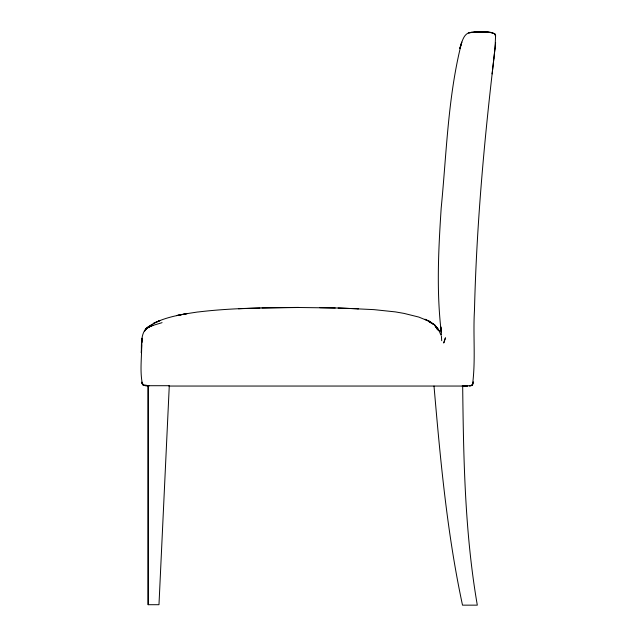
<?xml version="1.0" encoding="UTF-8"?>
<svg xmlns="http://www.w3.org/2000/svg" width="637" height="637" viewBox="0 0 637 637"><rect width="100%" height="100%" fill="white"/><g stroke="black" fill="none" stroke-linecap="round" stroke-linejoin="round"><path stroke-width="0.96" d="M148.15 604.704L148.15 385.703L169.283 385.703L158.979 604.704L148.15 604.704L148.15 385.703M495.594 35.839L494.766 33.88C487.687 30.528 479.223 32.169 471.619 32.32C463.362 32.439 462.016 42.472 459.787 48.46L461.761 42.09C447.899 96.131 446.641 152.633 441.194 207.957C438.503 249.21 436.345 290.767 441.242 331.941L440.788 326.877L441.465 334.927M141.701 344.633C141.74 357.843 139.71 371.682 142.537 384.589L144.503 385.52L146.948 385.656M494.997 48.834L495.594 35.608M142.027 338.351L141.334 352.93C141.589 342.746 139.981 327.721 153.015 324.942L145.706 328.979L150.101 326.295L162.077 322.656M141.884 342.81L142.338 338.263M492.114 74.059C483.117 152.514 476.404 231.279 474.477 310.251C472.949 335.078 475.815 360.454 472.471 385.019L470.807 385.688L462.677 386.046L168.837 386.046M494.997 48.46L492.114 73.94L493.85 58.739M493.85 58.66L495.626 42.599M144.687 331.192L145.379 329.807L148.851 326.598L145.594 329.616C149.345 325.165 154.751 322.744 160.014 320.538L153.692 323.317C167.364 316.525 182.676 314.264 197.613 312.003L198.242 311.971C231.542 307.942 265.167 307.759 298.665 307.408M148.262 327.299L148.795 326.829L145.379 329.807L148.262 327.299L152.769 325.491M470.902 385.711L472.471 385.019L473.251 382.073L472.471 385.019L469.254 385.831L470.902 385.711L472.622 384.684M238.453 308.754L260.023 308.037M475.966 32.009L485.927 32.009L475.966 32.009L480.959 31.874M261.958 307.997L298.657 307.504L339.824 308.029L373.863 309.622L395.418 311.899L404.049 313.404L418.788 317.067L430.126 321.701L424.903 319.256L430.126 321.725L434.235 324.52L439.052 330.675L440.955 335.158M143.365 384.668L141.597 382.288L142.863 384.66M319.83 307.663L335.253 307.997M338.143 308.061L358.448 308.77L357.588 308.698M149.177 385.759L145.204 385.6L142.513 384.501M149.018 385.775L145.204 385.6L142.537 384.589L141.868 382.192M145.204 385.067L147.147 385.457M441.393 336.201L441.712 340.699M434.004 386.046C440.358 459.428 447.031 533.018 462.51 605.15L477.312 605.15C464.811 532.827 463.529 459.245 462.677 386.046M494.766 33.88L495.594 35.688L494.766 33.88M445.39 337.952L443.79 342.857L445.39 337.952M471.619 32.296L468.601 32.901L475.966 31.969L471.619 32.36M186.633 313.635L176.449 315.602L187.119 313.611L186.633 313.635M467.462 385.942L462.279 386.022L467.462 385.942M490.179 32.36L485.927 31.985L493.038 32.901L490.179 32.32M432.571 323.723L428.757 321.47L434.585 324.934L437.205 327.896L434.235 324.52L437.786 329.982L434.585 324.934L432.571 323.723M439.052 330.778L437.101 327.593L439.052 330.778"/></g></svg>
